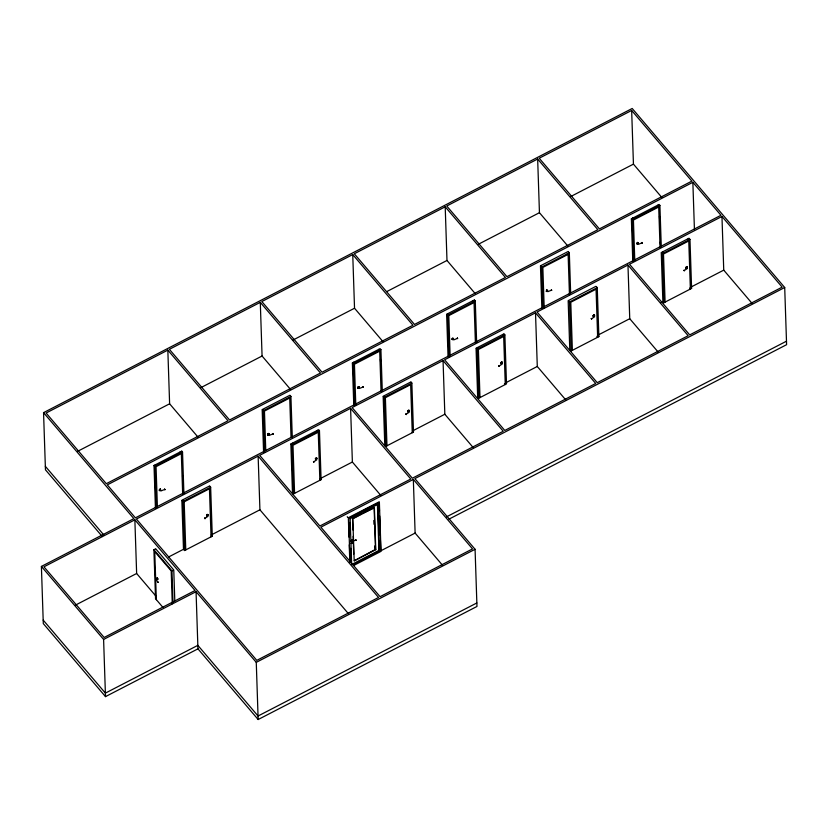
<?xml version="1.0" encoding="UTF-8"?>
<svg xmlns="http://www.w3.org/2000/svg" width="828" height="828" viewBox="0 0 828 828"><rect width="100%" height="100%" fill="white"/><g stroke="black" fill="none" stroke-linecap="round" stroke-linejoin="round"><path stroke-width="1.24" d="M206.555 515.606L207.652 514.374M207.931 514.716C207.207 518.307 205.613 512.936 208.045 514.84M269.1 433.841L268.686 434.99L267.723 434.938M269.193 434.182L268.52 433.386L267.744 434.524M315.282 458.722L315.944 459.509L316.741 458.163M357.613 387.545L358.369 388.125L359.052 386.8M357.706 387.887L358.12 386.738L359.083 386.79M409.229 410.936L409.022 410.264M452.067 339.283C452.709 335.868 454.562 340.567 451.984 339.335M502.151 362.405C502.172 365.044 499.419 362.705 501.871 362.074M502.244 362.747L501.913 361.981M593.159 316.048L593.955 314.702L594.628 315.489M638.077 242.821L636.825 244.022L637.622 242.511M687.25 266.916L686.34 268.137M351.207 540.839L352.355 540.912M351.32 543.406L352.273 542.34M351.807 540.881L352.014 540.394M352.449 543.116L352.086 542.661M352.769 542.961L352.407 542.236M159.349 490.135C160.549 486.833 161.325 492.298 159.214 490.217M207.911 514.923L206.679 515.906M316.731 458.37L315.654 459.395M453.423 338.59L452.719 339.521M547.474 290.39L546.397 291.415M593.138 315.489L593.397 316.472M594.556 315.706L594.421 314.816M157.206 577.747C156.834 580.138 159.245 580.231 157.041 577.84M351.279 540.663L351.279 541.212M352.78 542.702L352.252 543.396M159.411 489.917L160.239 489.131M267.806 433.955L267.754 434.917M269.007 434.265L268.189 435.052L267.61 434.607M315.458 458.64L316.824 458.112M357.799 387.452C359.062 385.113 359.797 388.901 357.831 388.177M409.053 411.019L408.049 411.826M452.15 338.507L452.637 339.728M502.068 362.84L500.899 363.595M594.452 315.582L593.438 316.379M351.341 540.725L352.386 539.97M352.635 540.549L351.3 541.243M593.355 315.396L594.411 314.857M351.455 540.549L352.003 540.094M352.593 543.075L351.879 543.427M268.075 433.893L269.172 433.789M452.419 338.435L453.547 338.517M352.014 540.487C353.421 543.675 352.48 540.104 356.04 540.187M102.31 536.554L45.457 469.807L43.553 412.644L632.199 108.478L784.706 287.513L786.6 344.686L448.931 519.166M167.836 350.12L46.099 413.017L106.305 483.697L228.031 420.79L167.836 350.12L169.616 403.795L198.047 437.163M260.292 302.344L169.378 349.323L229.573 419.993L320.488 373.014L260.292 302.344L262.072 356.019L290.504 389.388M352.749 254.569L261.834 301.547L322.03 372.217L412.944 325.249L352.749 254.569L354.529 308.244L382.96 341.612M445.205 206.803L354.291 253.772L414.486 324.452L505.411 277.473L445.205 206.803L446.985 260.468L475.417 293.847M537.662 159.028L446.747 206.006L506.943 276.676L597.868 229.698L537.662 159.028L539.442 212.692L567.873 246.071M631.66 110.455L539.204 158.231L599.4 228.901L691.856 181.125L631.66 110.455L633.441 164.13L661.872 197.499M77.739 451.26L169.616 403.795M200.707 387.721L262.072 356.019M293.164 339.956L354.529 308.244M386.759 291.591L446.985 260.468M478.077 244.405L539.442 212.692M570.658 196.567L633.441 164.13M692.86 182.305L107.309 484.866L135.399 517.852L720.96 215.29L692.86 182.305L694.433 229.584M155.426 508.04L154.018 465.481L181.756 451.146L182.533 452.057L183.899 493.467M289.914 395.266L262.176 409.591L263.583 452.15M353.784 405.544L352.376 362.985L380.114 348.66L380.911 349.602L382.288 391.013M474.372 299.953L446.634 314.278L448.051 356.837M568.194 251.474L540.456 265.809L541.864 308.358M632.778 261.379L631.371 218.83L659.109 204.495L659.906 205.437L661.282 246.847M156.161 507.802L154.795 466.392L182.533 452.057M354.55 405.347L353.173 363.927L380.911 349.602M633.544 261.182L632.168 219.772L659.906 205.437M448.9 356.744L447.534 315.323L475.272 300.999L474.465 300.057M264.556 452.202L263.19 410.781L290.928 396.446L290.121 395.505M542.909 307.281L541.584 267.123L569.322 252.799L568.515 251.857M450.132 356.102L448.797 315.623L474.061 302.562L475.407 343.051M265.757 450.297L264.453 411.081L289.728 398.02L291.021 437.236M567.315 253.42L568.122 254.362L542.847 267.423L544.193 307.902M164.751 489.42L161.118 490.9A1.232 0.952 -1.9 0 1 160.57 490.549L159.959 489.834M363.14 386.966L359.497 388.435A1.232 0.952 -1.9 0 1 358.959 388.084L358.338 387.369M457.491 338.362L453.847 339.842A1.232 0.952 -1.9 0 1 453.309 339.49L452.699 338.766M642.135 242.801L638.491 244.281A1.232 0.952 -1.9 0 1 637.953 243.929L637.343 243.204M273.147 433.82L269.514 435.29A1.232 0.952 -1.9 0 1 268.965 434.938L268.355 434.224M551.541 290.162L547.908 291.642A1.232 0.952 -1.9 0 1 547.36 291.29L546.749 290.566M105.498 696.617L103.603 639.444L196.06 591.678L197.954 648.841L105.498 696.617L43.294 623.587L41.4 566.424L133.857 518.649L43.553 412.644M134.861 519.829L43.946 566.807L104.142 637.477L195.056 590.499L134.861 519.829L136.641 573.493L155.685 595.85M258.139 456.124L136.403 519.032L256.804 660.371L378.531 597.474L258.139 456.124L259.92 509.8L348.547 613.838M350.596 408.349L259.681 455.328L319.877 526.008L410.791 479.029L350.596 408.349L352.376 462.024L380.797 495.392M443.052 360.584L352.138 407.562L412.334 478.232L503.248 431.253L443.052 360.584L444.833 414.248L473.254 447.627M535.509 312.808L444.595 359.787L504.79 430.456L595.705 383.478L535.509 312.808L537.289 366.473L565.71 399.852M627.966 265.032L537.051 312.011L597.247 382.681L688.161 335.702L627.966 265.032L629.746 318.708L658.167 352.076M721.964 216.46L629.508 264.236L689.703 334.905L782.16 287.14L721.964 216.46L723.744 270.135L752.166 303.503M209.598 485.953L181.86 500.288L183.485 549.295L168.757 556.902M410.895 381.946L383.157 396.281L384.782 445.278M503.797 333.932L476.059 348.267L477.684 397.274M595.901 286.343L568.163 300.678L569.788 349.685M688.989 238.247L661.251 252.581L662.876 301.589L660.62 302.748M319.463 430.653L321.088 479.66L293.35 493.985L291.725 444.988L319.463 430.653L318.666 429.711L290.856 443.963L292.481 492.97M411.858 383.074L413.482 432.081L385.744 446.416L384.12 397.409L411.858 383.074L411.05 382.132M504.873 334.895L506.498 383.902L478.76 398.227L477.135 349.23L504.873 334.895L504.066 333.953M689.972 239.406L691.597 288.403L663.859 302.737L662.234 253.73L689.972 239.406L689.165 238.464M210.654 487.195L212.278 536.202L184.541 550.537L182.916 501.53L210.654 487.195L209.846 486.253M597.257 287.637L598.882 336.634L571.144 350.969L569.519 301.972L597.257 287.637L596.45 286.695M502.865 335.526L503.672 336.468L478.398 349.519L479.992 397.595L479.195 396.653M386.179 444.833L386.976 445.774L385.382 397.709L410.657 384.647L412.251 432.723M184.975 548.954L185.772 549.895L184.178 501.83L209.453 488.768L211.047 536.834M313.657 461.838L316.824 459.799A1.232 0.952 -1.9 0 0 316.617 459.271L316.006 458.546M406.051 414.259L409.208 412.22A1.232 0.952 -1.9 0 0 409.001 411.702L408.39 410.978M499.067 366.079L502.223 364.041A1.232 0.952 -1.9 0 0 502.016 363.513L501.406 362.788M684.166 270.59L687.323 268.541A1.232 0.952 -1.9 0 0 687.116 268.024L686.505 267.299M204.847 518.38L208.004 516.341A1.232 0.952 -1.9 0 0 207.797 515.813L207.186 515.099M591.451 318.821L594.607 316.782A1.232 0.952 -1.9 0 0 594.4 316.255L593.79 315.53M162.919 607.39L155.54 598.727L153.904 549.72L155.147 549.078M75.276 605.206L136.641 573.493M211.223 534.96L259.92 509.8M321.367 478.046L352.376 462.024M412.52 430.943L444.833 414.248M506.56 382.35L537.289 366.473M598.634 334.781L629.746 318.708M690.614 287.254L723.744 270.135M173.011 602.215L171.965 570.927L173.197 570.285M157.568 578.689L156.627 579.176A1.232 0.952 -1.9 0 0 156.161 579.6L158.013 582.384M413.338 479.412L320.881 527.177L380.073 596.678L472.529 548.902L413.338 479.412L415.118 533.077L442.628 565.379M784.706 287.513L414.88 478.615L475.075 549.285L476.969 606.458L258.16 719.522L197.954 648.841M348.34 517.738L379.162 501.809L379.462 510.835M350.016 562.129L348.567 518.287L379.379 502.358L381.004 551.365L353.618 565.524M354.084 515.772L359.631 512.905M351.652 564.065L350.14 518.659L377.878 504.324L379.431 550.993L352.8 564.758M352.935 529.972L352.552 518.514L361.639 513.815M363.906 512.646L374.38 507.657L375.767 549.668L354.198 560.815L375.519 549.368L374.121 507.367M354.198 560.815L352.8 518.804L374.38 507.657M352.304 564.168L378.924 550.403L377.423 504.997M415.118 533.077L380.787 550.817L380.445 540.498M446.52 516.848L786.486 341.188M258.16 719.522L256.266 662.348L475.075 549.285M476.856 602.95L258.046 716.013L197.84 645.343L105.384 693.119L43.18 620.089M593.924 316.42L593.076 316.099M352.459 542.309L351.351 543.551M686.971 266.585L685.905 268.003M637.684 242.356C639.319 245.357 634.496 243.07 637.953 242.532M685.998 268.106L687.168 267.692L687.012 266.492M502.027 362.115L500.868 362.529L500.888 363.637M409.011 410.295L407.966 410.843L407.997 411.92M160.311 488.986L160.611 489.876L159.452 490.642M546.356 291.508L546.646 290.069L547.587 290.524L546.511 291.549L546.532 289.935L547.608 290.317M315.603 459.488L315.789 457.915L316.855 458.298M661.427 252.788L662.234 253.73M690.79 287.461L691.597 288.403M631.371 218.83L632.168 219.772M689.558 288.103L690.366 289.044L688.772 240.969L663.497 254.03L665.091 302.106M663.052 301.796L663.859 302.737M540.777 266.181L541.584 267.123M568.712 301.03L569.519 301.972M598.075 335.692L598.882 336.634M596.843 336.334L597.65 337.275L596.056 289.21L570.782 302.261L572.376 350.337L571.568 349.395M570.337 350.027L571.144 350.969M448.797 315.623L447.958 313.75M476.328 348.288L477.135 349.23M446.727 314.381L447.534 315.323M504.459 383.592L505.266 384.534L503.672 336.468M477.963 397.285L478.76 398.227M384.585 396.767L385.382 397.709M383.323 396.467L384.12 397.409M412.675 431.14L413.482 432.081M352.376 362.985L353.173 363.927M384.948 445.474L385.744 446.416M263.646 410.139L264.453 411.081M262.383 409.839L263.19 410.781M290.928 444.046L291.725 444.988M320.291 478.719L321.088 479.66M378.924 550.403L379.431 550.993M349.644 518.069L350.14 518.659M375.767 549.668L374.763 548.488L374.68 545.942M347.222 516.713L348.567 518.287M292.553 493.043L293.35 493.985M153.987 465.45L154.795 466.392M184.178 501.83L183.35 499.946M182.108 500.588L182.916 501.53M211.471 535.261L212.278 536.202M183.744 549.595L184.541 550.537M196.06 591.678L256.266 662.348M155.716 548.788L173.766 569.995L174.801 600.942M153.904 549.72L171.965 570.927M45.343 466.309L103.862 535.023M41.4 566.424L103.603 639.444M687.333 266.864L686.112 266.833L685.988 268.148M687.933 239.095L687.965 240.027M662.659 252.157L662.69 253.089M659.492 216.098L659.574 218.685M660.351 241.89L660.433 244.477M660.051 247.489L658.705 207.01L633.43 220.062L634.776 260.551M657.877 205.137L657.908 206.068M632.913 218.033L632.944 219.203M632.602 218.188L632.633 219.12M569.322 252.799L570.647 292.946M568.122 254.362L569.457 294.851M477.87 347.491L477.911 348.65M477.57 347.646L477.601 348.578M475.272 300.999L476.638 342.409M472.923 300.854L472.964 302.013M448.269 313.595L448.31 314.754M380.456 358.969L380.538 361.557M381.056 391.644L379.71 351.165L354.436 364.227L355.781 404.706M378.882 349.292L378.913 350.223M379.638 515.999L380.28 535.343M373.832 520.481L373.966 524.3M353.918 362.188L353.949 363.357M353.608 362.353L353.639 363.285M353.142 536.337L353.732 554.149M349.809 523.11L350.182 534.464M350.648 548.343L351.02 559.697M348.391 519.021L348.981 537.082M349.24 544.814L349.799 561.581M319.856 480.292L318.262 432.226L292.988 445.278L294.582 493.353M317.434 430.343L317.466 431.284M290.928 396.446L292.294 437.867M292.47 443.249L292.501 444.408M292.16 443.404L292.191 444.336M181.756 451.146L181.839 453.723M182.564 475.655L182.698 479.515M182.667 494.109L181.332 453.63L156.057 466.692L157.403 507.171M180.494 451.757L180.525 452.688M180.183 451.912L180.225 453.082M172.286 603.798L171.199 570.916L154.743 551.593L156.337 599.669M155.219 464.808L155.25 465.75M407.666 411.154C409.156 413.845 409.477 407.966 407.666 411.154M355.885 539.96L356.185 540.446L355.885 539.96M157.434 578.41L157.651 578.989L157.486 578.389M159.752 489.814L159.752 489.814M206.979 515.078L206.979 515.078M268.148 434.203L268.148 434.203M315.789 458.536L315.789 458.536M452.481 338.755L452.481 338.755M501.199 362.778L501.199 362.778M546.542 290.556L546.542 290.556M637.125 243.194L637.125 243.194M686.298 267.289L686.298 267.289M164.596 489.12L164.917 489.731L164.596 489.12M204.682 518.08L205.002 518.68L204.682 518.08M272.992 433.51L273.312 434.12L272.992 433.51M313.501 461.527L313.812 462.138L313.501 461.527M362.985 386.666L363.295 387.266L363.047 386.645M405.896 413.959L406.206 414.559L405.896 413.959M457.335 338.062L457.656 338.662L457.398 338.052M498.901 365.769L499.222 366.38L498.901 365.769M551.386 289.862L551.707 290.462L551.448 289.852M591.285 318.511L591.606 319.122L591.285 318.511M641.979 242.5L642.29 243.111L641.979 242.5M684 270.28L684.321 270.891L684.063 270.27M157.765 582.394L158.283 582.25L157.765 582.394"/></g></svg>
